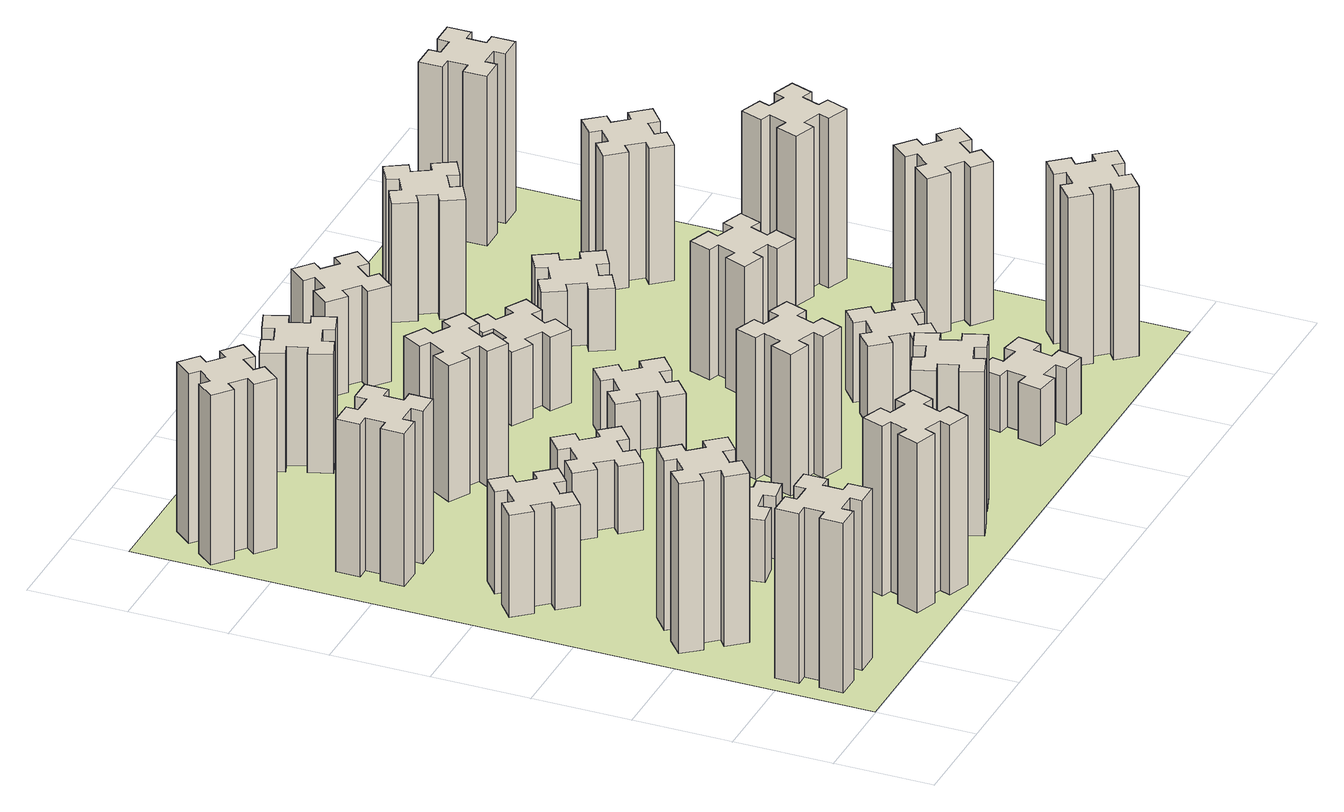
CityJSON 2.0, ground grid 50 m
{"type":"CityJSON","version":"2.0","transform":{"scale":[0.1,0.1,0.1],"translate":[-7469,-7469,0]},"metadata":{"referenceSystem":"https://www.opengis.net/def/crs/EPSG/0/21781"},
"CityObjects":{
"building1":{"type":"Building","attributes":{"class":"1000","function":"1000","usage":"1000","yearOfConstruction":2016,"roofType":"1000","measuredHeight":90,"storeysAboveGround":30,"storeysBelowGround":0},"geometry":[{"type":"Solid","lod":"1","boundaries":[[[[0,1,2,3,4,5,6,7,8,9,10,11,12,13,14,15,16,17,18,19]],[[17,16,20,21]],[[16,15,22,20]],[[15,14,23,22]],[[14,13,24,23]],[[13,12,25,24]],[[12,11,26,25]],[[11,10,27,26]],[[10,9,28,27]],[[9,8,29,28]],[[8,7,30,29]],[[7,6,31,30]],[[6,5,32,31]],[[5,4,33,32]],[[4,3,34,33]],[[3,2,35,34]],[[2,1,36,35]],[[1,0,37,36]],[[0,19,38,37]],[[19,18,39,38]],[[18,17,21,39]],[[24,25,26,27,28,29,30,31,32,33,34,35,36,37,38,39,21,20,22,23]]]]}]},
"building2":{"type":"Building","attributes":{"class":"1000","function":"1000","usage":"1000","yearOfConstruction":2016,"roofType":"1000","measuredHeight":90,"storeysAboveGround":30,"storeysBelowGround":0},"geometry":[{"type":"Solid","lod":"1","boundaries":[[[[40,41,42,43,44,45,46,47,48,49,50,51,52,53,54,55,56,57,58,59]],[[57,56,60,61]],[[56,55,62,60]],[[55,54,63,62]],[[54,53,64,63]],[[53,52,65,64]],[[52,51,66,65]],[[51,50,67,66]],[[50,49,68,67]],[[49,48,69,68]],[[48,47,70,69]],[[47,46,71,70]],[[46,45,72,71]],[[45,44,73,72]],[[44,43,74,73]],[[43,42,75,74]],[[42,41,76,75]],[[41,40,77,76]],[[40,59,78,77]],[[59,58,79,78]],[[58,57,61,79]],[[64,65,66,67,68,69,70,71,72,73,74,75,76,77,78,79,61,60,62,63]]]]}]},
"building3":{"type":"Building","attributes":{"class":"1000","function":"1000","usage":"1000","yearOfConstruction":2016,"roofType":"1000","measuredHeight":54,"storeysAboveGround":30,"storeysBelowGround":0},"geometry":[{"type":"Solid","lod":"1","boundaries":[[[[80,81,82,83,84,85,86,87,88,89,90,91,92,93,94,95,96,97,98,99]],[[97,96,100,101]],[[96,95,102,100]],[[95,94,103,102]],[[94,93,104,103]],[[93,92,105,104]],[[92,91,106,105]],[[91,90,107,106]],[[90,89,108,107]],[[89,88,109,108]],[[88,87,110,109]],[[87,86,111,110]],[[86,85,112,111]],[[85,84,113,112]],[[84,83,114,113]],[[83,82,115,114]],[[82,81,116,115]],[[81,80,117,116]],[[80,99,118,117]],[[99,98,119,118]],[[98,97,101,119]],[[104,105,106,107,108,109,110,111,112,113,114,115,116,117,118,119,101,100,102,103]]]]}]},
"building4":{"type":"Building","attributes":{"class":"1000","function":"1000","usage":"1000","yearOfConstruction":2016,"roofType":"1000","measuredHeight":81,"storeysAboveGround":30,"storeysBelowGround":0},"geometry":[{"type":"Solid","lod":"1","boundaries":[[[[120,121,122,123,124,125,126,127,128,129,130,131,132,133,134,135,136,137,138,139]],[[137,136,140,141]],[[136,135,142,140]],[[135,134,143,142]],[[134,133,144,143]],[[133,132,145,144]],[[132,131,146,145]],[[131,130,147,146]],[[130,129,148,147]],[[129,128,149,148]],[[128,127,150,149]],[[127,126,151,150]],[[126,125,152,151]],[[125,124,153,152]],[[124,123,154,153]],[[123,122,155,154]],[[122,121,156,155]],[[121,120,157,156]],[[120,139,158,157]],[[139,138,159,158]],[[138,137,141,159]],[[144,145,146,147,148,149,150,151,152,153,154,155,156,157,158,159,141,140,142,143]]]]}]},
"building5":{"type":"Building","attributes":{"class":"1000","function":"1000","usage":"1000","yearOfConstruction":2016,"roofType":"1000","measuredHeight":90,"storeysAboveGround":30,"storeysBelowGround":0},"geometry":[{"type":"Solid","lod":"1","boundaries":[[[[160,161,162,163,164,165,166,167,168,169,170,171,172,173,174,175,176,177,178,179]],[[177,176,180,181]],[[176,175,182,180]],[[175,174,183,182]],[[174,173,184,183]],[[173,172,185,184]],[[172,171,186,185]],[[171,170,187,186]],[[170,169,188,187]],[[169,168,189,188]],[[168,167,190,189]],[[167,166,191,190]],[[166,165,192,191]],[[165,164,193,192]],[[164,163,194,193]],[[163,162,195,194]],[[162,161,196,195]],[[161,160,197,196]],[[160,179,198,197]],[[179,178,199,198]],[[178,177,181,199]],[[184,185,186,187,188,189,190,191,192,193,194,195,196,197,198,199,181,180,182,183]]]]}]},
"building6":{"type":"Building","attributes":{"class":"1000","function":"1000","usage":"1000","yearOfConstruction":2016,"roofType":"1000","measuredHeight":90,"storeysAboveGround":30,"storeysBelowGround":0},"geometry":[{"type":"Solid","lod":"1","boundaries":[[[[200,201,202,203,204,205,206,207,208,209,210,211,212,213,214,215,216,217,218,219]],[[217,216,220,221]],[[216,215,222,220]],[[215,214,223,222]],[[214,213,224,223]],[[213,212,225,224]],[[212,211,226,225]],[[211,210,227,226]],[[210,209,228,227]],[[209,208,229,228]],[[208,207,230,229]],[[207,206,231,230]],[[206,205,232,231]],[[205,204,233,232]],[[204,203,234,233]],[[203,202,235,234]],[[202,201,236,235]],[[201,200,237,236]],[[200,219,238,237]],[[219,218,239,238]],[[218,217,221,239]],[[224,225,226,227,228,229,230,231,232,233,234,235,236,237,238,239,221,220,222,223]]]]}]},
"building7":{"type":"Building","attributes":{"class":"1000","function":"1000","usage":"1000","yearOfConstruction":2016,"roofType":"1000","measuredHeight":33,"storeysAboveGround":30,"storeysBelowGround":0},"geometry":[{"type":"Solid","lod":"1","boundaries":[[[[240,241,242,243,244,245,246,247,248,249,250,251,252,253,254,255,256,257,258,259]],[[257,256,260,261]],[[256,255,262,260]],[[255,254,263,262]],[[254,253,264,263]],[[253,252,265,264]],[[252,251,266,265]],[[251,250,267,266]],[[250,249,268,267]],[[249,248,269,268]],[[248,247,270,269]],[[247,246,271,270]],[[246,245,272,271]],[[245,244,273,272]],[[244,243,274,273]],[[243,242,275,274]],[[242,241,276,275]],[[241,240,277,276]],[[240,259,278,277]],[[259,258,279,278]],[[258,257,261,279]],[[264,265,266,267,268,269,270,271,272,273,274,275,276,277,278,279,261,260,262,263]]]]}]},
"building8":{"type":"Building","attributes":{"class":"1000","function":"1000","usage":"1000","yearOfConstruction":2016,"roofType":"1000","measuredHeight":36,"storeysAboveGround":30,"storeysBelowGround":0},"geometry":[{"type":"Solid","lod":"1","boundaries":[[[[280,281,282,283,284,285,286,287,288,289,290,291,292,293,294,295,296,297,298,299]],[[297,296,300,301]],[[296,295,302,300]],[[295,294,303,302]],[[294,293,304,303]],[[293,292,305,304]],[[292,291,306,305]],[[291,290,307,306]],[[290,289,308,307]],[[289,288,309,308]],[[288,287,310,309]],[[287,286,311,310]],[[286,285,312,311]],[[285,284,313,312]],[[284,283,314,313]],[[283,282,315,314]],[[282,281,316,315]],[[281,280,317,316]],[[280,299,318,317]],[[299,298,319,318]],[[298,297,301,319]],[[304,305,306,307,308,309,310,311,312,313,314,315,316,317,318,319,301,300,302,303]]]]}]},
"building9":{"type":"Building","attributes":{"class":"1000","function":"1000","usage":"1000","yearOfConstruction":2016,"roofType":"1000","measuredHeight":87,"storeysAboveGround":30,"storeysBelowGround":0},"geometry":[{"type":"Solid","lod":"1","boundaries":[[[[320,321,322,323,324,325,326,327,328,329,330,331,332,333,334,335,336,337,338,339]],[[337,336,340,341]],[[336,335,342,340]],[[335,334,343,342]],[[334,333,344,343]],[[333,332,345,344]],[[332,331,346,345]],[[331,330,347,346]],[[330,329,348,347]],[[329,328,349,348]],[[328,327,350,349]],[[327,326,351,350]],[[326,325,352,351]],[[325,324,353,352]],[[324,323,354,353]],[[323,322,355,354]],[[322,321,356,355]],[[321,320,357,356]],[[320,339,358,357]],[[339,338,359,358]],[[338,337,341,359]],[[344,345,346,347,348,349,350,351,352,353,354,355,356,357,358,359,341,340,342,343]]]]}]},
"building10":{"type":"Building","attributes":{"class":"1000","function":"1000","usage":"1000","yearOfConstruction":2016,"roofType":"1000","measuredHeight":72,"storeysAboveGround":30,"storeysBelowGround":0},"geometry":[{"type":"Solid","lod":"1","boundaries":[[[[360,361,362,363,364,365,366,367,368,369,370,371,372,373,374,375,376,377,378,379]],[[377,376,380,381]],[[376,375,382,380]],[[375,374,383,382]],[[374,373,384,383]],[[373,372,385,384]],[[372,371,386,385]],[[371,370,387,386]],[[370,369,388,387]],[[369,368,389,388]],[[368,367,390,389]],[[367,366,391,390]],[[366,365,392,391]],[[365,364,393,392]],[[364,363,394,393]],[[363,362,395,394]],[[362,361,396,395]],[[361,360,397,396]],[[360,379,398,397]],[[379,378,399,398]],[[378,377,381,399]],[[384,385,386,387,388,389,390,391,392,393,394,395,396,397,398,399,381,380,382,383]]]]}]},
"building11":{"type":"Building","attributes":{"class":"1000","function":"1000","usage":"1000","yearOfConstruction":2016,"roofType":"1000","measuredHeight":63,"storeysAboveGround":30,"storeysBelowGround":0},"geometry":[{"type":"Solid","lod":"1","boundaries":[[[[400,401,402,403,404,405,406,407,408,409,410,411,412,413,414,415,416,417,418,419]],[[417,416,420,421]],[[416,415,422,420]],[[415,414,423,422]],[[414,413,424,423]],[[413,412,425,424]],[[412,411,426,425]],[[411,410,427,426]],[[410,409,428,427]],[[409,408,429,428]],[[408,407,430,429]],[[407,406,431,430]],[[406,405,432,431]],[[405,404,433,432]],[[404,403,434,433]],[[403,402,435,434]],[[402,401,436,435]],[[401,400,437,436]],[[400,419,438,437]],[[419,418,439,438]],[[418,417,421,439]],[[424,425,426,427,428,429,430,431,432,433,434,435,436,437,438,439,421,420,422,423]]]]}]},
"building12":{"type":"Building","attributes":{"class":"1000","function":"1000","usage":"1000","yearOfConstruction":2016,"roofType":"1000","measuredHeight":75,"storeysAboveGround":30,"storeysBelowGround":0},"geometry":[{"type":"Solid","lod":"1","boundaries":[[[[440,441,442,443,444,445,446,447,448,449,450,451,452,453,454,455,456,457,458,459]],[[457,456,460,461]],[[456,455,462,460]],[[455,454,463,462]],[[454,453,464,463]],[[453,452,465,464]],[[452,451,466,465]],[[451,450,467,466]],[[450,449,468,467]],[[449,448,469,468]],[[448,447,470,469]],[[447,446,471,470]],[[446,445,472,471]],[[445,444,473,472]],[[444,443,474,473]],[[443,442,475,474]],[[442,441,476,475]],[[441,440,477,476]],[[440,459,478,477]],[[459,458,479,478]],[[458,457,461,479]],[[464,465,466,467,468,469,470,471,472,473,474,475,476,477,478,479,461,460,462,463]]]]}]},
"building13":{"type":"Building","attributes":{"class":"1000","function":"1000","usage":"1000","yearOfConstruction":2016,"roofType":"1000","measuredHeight":30,"storeysAboveGround":30,"storeysBelowGround":0},"geometry":[{"type":"Solid","lod":"1","boundaries":[[[[480,481,482,483,484,485,486,487,488,489,490,491,492,493,494,495,496,497,498,499]],[[497,496,500,501]],[[496,495,502,500]],[[495,494,503,502]],[[494,493,504,503]],[[493,492,505,504]],[[492,491,506,505]],[[491,490,507,506]],[[490,489,508,507]],[[489,488,509,508]],[[488,487,510,509]],[[487,486,511,510]],[[486,485,512,511]],[[485,484,513,512]],[[484,483,514,513]],[[483,482,515,514]],[[482,481,516,515]],[[481,480,517,516]],[[480,499,518,517]],[[499,498,519,518]],[[498,497,501,519]],[[504,505,506,507,508,509,510,511,512,513,514,515,516,517,518,519,501,500,502,503]]]]}]},
"building14":{"type":"Building","attributes":{"class":"1000","function":"1000","usage":"1000","yearOfConstruction":2016,"roofType":"1000","measuredHeight":39,"storeysAboveGround":30,"storeysBelowGround":0},"geometry":[{"type":"Solid","lod":"1","boundaries":[[[[520,521,522,523,524,525,526,527,528,529,530,531,532,533,534,535,536,537,538,539]],[[537,536,540,541]],[[536,535,542,540]],[[535,534,543,542]],[[534,533,544,543]],[[533,532,545,544]],[[532,531,546,545]],[[531,530,547,546]],[[530,529,548,547]],[[529,528,549,548]],[[528,527,550,549]],[[527,526,551,550]],[[526,525,552,551]],[[525,524,553,552]],[[524,523,554,553]],[[523,522,555,554]],[[522,521,556,555]],[[521,520,557,556]],[[520,539,558,557]],[[539,538,559,558]],[[538,537,541,559]],[[544,545,546,547,548,549,550,551,552,553,554,555,556,557,558,559,541,540,542,543]]]]}]},
"building15":{"type":"Building","attributes":{"class":"1000","function":"1000","usage":"1000","yearOfConstruction":2016,"roofType":"1000","measuredHeight":30,"storeysAboveGround":30,"storeysBelowGround":0},"geometry":[{"type":"Solid","lod":"1","boundaries":[[[[560,561,562,563,564,565,566,567,568,569,570,571,572,573,574,575,576,577,578,579]],[[577,576,580,581]],[[576,575,582,580]],[[575,574,583,582]],[[574,573,584,583]],[[573,572,585,584]],[[572,571,586,585]],[[571,570,587,586]],[[570,569,588,587]],[[569,568,589,588]],[[568,567,590,589]],[[567,566,591,590]],[[566,565,592,591]],[[565,564,593,592]],[[564,563,594,593]],[[563,562,595,594]],[[562,561,596,595]],[[561,560,597,596]],[[560,579,598,597]],[[579,578,599,598]],[[578,577,581,599]],[[584,585,586,587,588,589,590,591,592,593,594,595,596,597,598,599,581,580,582,583]]]]}]},
"building16":{"type":"Building","attributes":{"class":"1000","function":"1000","usage":"1000","yearOfConstruction":2016,"roofType":"1000","measuredHeight":51,"storeysAboveGround":30,"storeysBelowGround":0},"geometry":[{"type":"Solid","lod":"1","boundaries":[[[[600,601,602,603,604,605,606,607,608,609,610,611,612,613,614,615,616,617,618,619]],[[617,616,620,621]],[[616,615,622,620]],[[615,614,623,622]],[[614,613,624,623]],[[613,612,625,624]],[[612,611,626,625]],[[611,610,627,626]],[[610,609,628,627]],[[609,608,629,628]],[[608,607,630,629]],[[607,606,631,630]],[[606,605,632,631]],[[605,604,633,632]],[[604,603,634,633]],[[603,602,635,634]],[[602,601,636,635]],[[601,600,637,636]],[[600,619,638,637]],[[619,618,639,638]],[[618,617,621,639]],[[624,625,626,627,628,629,630,631,632,633,634,635,636,637,638,639,621,620,622,623]]]]}]},
"building17":{"type":"Building","attributes":{"class":"1000","function":"1000","usage":"1000","yearOfConstruction":2016,"roofType":"1000","measuredHeight":42,"storeysAboveGround":30,"storeysBelowGround":0},"geometry":[{"type":"Solid","lod":"1","boundaries":[[[[640,641,642,643,644,645,646,647,648,649,650,651,652,653,654,655,656,657,658,659]],[[657,656,660,661]],[[656,655,662,660]],[[655,654,663,662]],[[654,653,664,663]],[[653,652,665,664]],[[652,651,666,665]],[[651,650,667,666]],[[650,649,668,667]],[[649,648,669,668]],[[648,647,670,669]],[[647,646,671,670]],[[646,645,672,671]],[[645,644,673,672]],[[644,643,674,673]],[[643,642,675,674]],[[642,641,676,675]],[[641,640,677,676]],[[640,659,678,677]],[[659,658,679,678]],[[658,657,661,679]],[[664,665,666,667,668,669,670,671,672,673,674,675,676,677,678,679,661,660,662,663]]]]}]},
"building18":{"type":"Building","attributes":{"class":"1000","function":"1000","usage":"1000","yearOfConstruction":2016,"roofType":"1000","measuredHeight":69,"storeysAboveGround":30,"storeysBelowGround":0},"geometry":[{"type":"Solid","lod":"1","boundaries":[[[[680,681,682,683,684,685,686,687,688,689,690,691,692,693,694,695,696,697,698,699]],[[697,696,700,701]],[[696,695,702,700]],[[695,694,703,702]],[[694,693,704,703]],[[693,692,705,704]],[[692,691,706,705]],[[691,690,707,706]],[[690,689,708,707]],[[689,688,709,708]],[[688,687,710,709]],[[687,686,711,710]],[[686,685,712,711]],[[685,684,713,712]],[[684,683,714,713]],[[683,682,715,714]],[[682,681,716,715]],[[681,680,717,716]],[[680,699,718,717]],[[699,698,719,718]],[[698,697,701,719]],[[704,705,706,707,708,709,710,711,712,713,714,715,716,717,718,719,701,700,702,703]]]]}]},
"building19":{"type":"Building","attributes":{"class":"1000","function":"1000","usage":"1000","yearOfConstruction":2016,"roofType":"1000","measuredHeight":33,"storeysAboveGround":30,"storeysBelowGround":0},"geometry":[{"type":"Solid","lod":"1","boundaries":[[[[720,721,722,723,724,725,726,727,728,729,730,731,732,733,734,735,736,737,738,739]],[[737,736,740,741]],[[736,735,742,740]],[[735,734,743,742]],[[734,733,744,743]],[[733,732,745,744]],[[732,731,746,745]],[[731,730,747,746]],[[730,729,748,747]],[[729,728,749,748]],[[728,727,750,749]],[[727,726,751,750]],[[726,725,752,751]],[[725,724,753,752]],[[724,723,754,753]],[[723,722,755,754]],[[722,721,756,755]],[[721,720,757,756]],[[720,739,758,757]],[[739,738,759,758]],[[738,737,741,759]],[[744,745,746,747,748,749,750,751,752,753,754,755,756,757,758,759,741,740,742,743]]]]}]},
"building20":{"type":"Building","attributes":{"class":"1000","function":"1000","usage":"1000","yearOfConstruction":2016,"roofType":"1000","measuredHeight":90,"storeysAboveGround":30,"storeysBelowGround":0},"geometry":[{"type":"Solid","lod":"1","boundaries":[[[[760,761,762,763,764,765,766,767,768,769,770,771,772,773,774,775,776,777,778,779]],[[777,776,780,781]],[[776,775,782,780]],[[775,774,783,782]],[[774,773,784,783]],[[773,772,785,784]],[[772,771,786,785]],[[771,770,787,786]],[[770,769,788,787]],[[769,768,789,788]],[[768,767,790,789]],[[767,766,791,790]],[[766,765,792,791]],[[765,764,793,792]],[[764,763,794,793]],[[763,762,795,794]],[[762,761,796,795]],[[761,760,797,796]],[[760,779,798,797]],[[779,778,799,798]],[[778,777,781,799]],[[784,785,786,787,788,789,790,791,792,793,794,795,796,797,798,799,781,780,782,783]]]]}]},
"building21":{"type":"Building","attributes":{"class":"1000","function":"1000","usage":"1000","yearOfConstruction":2016,"roofType":"1000","measuredHeight":63,"storeysAboveGround":30,"storeysBelowGround":0},"geometry":[{"type":"Solid","lod":"1","boundaries":[[[[800,801,802,803,804,805,806,807,808,809,810,811,812,813,814,815,816,817,818,819]],[[817,816,820,821]],[[816,815,822,820]],[[815,814,823,822]],[[814,813,824,823]],[[813,812,825,824]],[[812,811,826,825]],[[811,810,827,826]],[[810,809,828,827]],[[809,808,829,828]],[[808,807,830,829]],[[807,806,831,830]],[[806,805,832,831]],[[805,804,833,832]],[[804,803,834,833]],[[803,802,835,834]],[[802,801,836,835]],[[801,800,837,836]],[[800,819,838,837]],[[819,818,839,838]],[[818,817,821,839]],[[824,825,826,827,828,829,830,831,832,833,834,835,836,837,838,839,821,820,822,823]]]]}]},
"building22":{"type":"Building","attributes":{"class":"1000","function":"1000","usage":"1000","yearOfConstruction":2016,"roofType":"1000","measuredHeight":84,"storeysAboveGround":30,"storeysBelowGround":0},"geometry":[{"type":"Solid","lod":"1","boundaries":[[[[840,841,842,843,844,845,846,847,848,849,850,851,852,853,854,855,856,857,858,859]],[[857,856,860,861]],[[856,855,862,860]],[[855,854,863,862]],[[854,853,864,863]],[[853,852,865,864]],[[852,851,866,865]],[[851,850,867,866]],[[850,849,868,867]],[[849,848,869,868]],[[848,847,870,869]],[[847,846,871,870]],[[846,845,872,871]],[[845,844,873,872]],[[844,843,874,873]],[[843,842,875,874]],[[842,841,876,875]],[[841,840,877,876]],[[840,859,878,877]],[[859,858,879,878]],[[858,857,861,879]],[[864,865,866,867,868,869,870,871,872,873,874,875,876,877,878,879,861,860,862,863]]]]}]},
"building23":{"type":"Building","attributes":{"class":"1000","function":"1000","usage":"1000","yearOfConstruction":2016,"roofType":"1000","measuredHeight":90,"storeysAboveGround":30,"storeysBelowGround":0},"geometry":[{"type":"Solid","lod":"1","boundaries":[[[[880,881,882,883,884,885,886,887,888,889,890,891,892,893,894,895,896,897,898,899]],[[897,896,900,901]],[[896,895,902,900]],[[895,894,903,902]],[[894,893,904,903]],[[893,892,905,904]],[[892,891,906,905]],[[891,890,907,906]],[[890,889,908,907]],[[889,888,909,908]],[[888,887,910,909]],[[887,886,911,910]],[[886,885,912,911]],[[885,884,913,912]],[[884,883,914,913]],[[883,882,915,914]],[[882,881,916,915]],[[881,880,917,916]],[[880,899,918,917]],[[899,898,919,918]],[[898,897,901,919]],[[904,905,906,907,908,909,910,911,912,913,914,915,916,917,918,919,901,900,902,903]]]]}]},
"building24":{"type":"Building","attributes":{"class":"1000","function":"1000","usage":"1000","yearOfConstruction":2016,"roofType":"1000","measuredHeight":72,"storeysAboveGround":30,"storeysBelowGround":0},"geometry":[{"type":"Solid","lod":"1","boundaries":[[[[920,921,922,923,924,925,926,927,928,929,930,931,932,933,934,935,936,937,938,939]],[[937,936,940,941]],[[936,935,942,940]],[[935,934,943,942]],[[934,933,944,943]],[[933,932,945,944]],[[932,931,946,945]],[[931,930,947,946]],[[930,929,948,947]],[[929,928,949,948]],[[928,927,950,949]],[[927,926,951,950]],[[926,925,952,951]],[[925,924,953,952]],[[924,923,954,953]],[[923,922,955,954]],[[922,921,956,955]],[[921,920,957,956]],[[920,939,958,957]],[[939,938,959,958]],[[938,937,941,959]],[[944,945,946,947,948,949,950,951,952,953,954,955,956,957,958,959,941,940,942,943]]]]}]},
"building25":{"type":"Building","attributes":{"class":"1000","function":"1000","usage":"1000","yearOfConstruction":2016,"roofType":"1000","measuredHeight":90,"storeysAboveGround":30,"storeysBelowGround":0},"geometry":[{"type":"Solid","lod":"1","boundaries":[[[[960,961,962,963,964,965,966,967,968,969,970,971,972,973,974,975,976,977,978,979]],[[977,976,980,981]],[[976,975,982,980]],[[975,974,983,982]],[[974,973,984,983]],[[973,972,985,984]],[[972,971,986,985]],[[971,970,987,986]],[[970,969,988,987]],[[969,968,989,988]],[[968,967,990,989]],[[967,966,991,990]],[[966,965,992,991]],[[965,964,993,992]],[[964,963,994,993]],[[963,962,995,994]],[[962,961,996,995]],[[961,960,997,996]],[[960,979,998,997]],[[979,978,999,998]],[[978,977,981,999]],[[984,985,986,987,988,989,990,991,992,993,994,995,996,997,998,999,981,980,982,983]]]]}]},
"landuse1":{"type":"LandUse","attributes":{"name":"plot1","function":"1010"},"geometry":[{"type":"MultiSurface","lod":"1","boundaries":[[[1000,1001,1002,1003]]]}]}
},
"vertices":[
[165,425,0],[165,325,0],[105,325,0],[105,205,0],[225,205,0],[225,265,0],[325,265,0],[325,205,0],[445,205,0],[445,325,0],[385,325,0],[385,425,0],[445,425,0],[445,545,0],[325,545,0],[325,485,0],[225,485,0],[225,545,0],[105,545,0],[105,425,0],[225,485,900],[225,545,900],[325,485,900],[325,545,900],[445,545,900],[445,425,900],[385,425,900],[385,325,900],[445,325,900],[445,205,900],[325,205,900],[325,265,900],[225,265,900],[225,205,900],[105,205,900],[105,325,900],[165,325,900],[165,425,900],[105,425,900],[105,545,900],
[492,1048,0],[427,1124,0],[473,1163,0],[396,1255,0],[304,1178,0],[343,1132,0],[266,1067,0],[228,1113,0],[136,1036,0],[213,944,0],[259,983,0],[323,906,0],[277,868,0],[354,776,0],[446,853,0],[408,899,0],[484,963,0],[523,917,0],[615,994,0],[538,1086,0],[484,963,900],[523,917,900],[408,899,900],[446,853,900],[354,776,900],[277,868,900],[323,906,900],[259,983,900],[213,944,900],[136,1036,900],[228,1113,900],[266,1067,900],[343,1132,900],[304,1178,900],[396,1255,900],[473,1163,900],[427,1124,900],[492,1048,900],[538,1086,900],[615,994,900],
[492,1888,0],[427,1964,0],[473,2003,0],[396,2095,0],[304,2018,0],[343,1972,0],[266,1907,0],[228,1953,0],[136,1876,0],[213,1784,0],[259,1823,0],[323,1746,0],[277,1708,0],[354,1616,0],[446,1693,0],[408,1739,0],[484,1803,0],[523,1757,0],[615,1834,0],[538,1926,0],[484,1803,540],[523,1757,540],[408,1739,540],[446,1693,540],[354,1616,540],[277,1708,540],[323,1746,540],[259,1823,540],[213,1784,540],[136,1876,540],[228,1953,540],[266,1907,540],[343,1972,540],[304,2018,540],[396,2095,540],[473,2003,540],[427,1964,540],[492,1888,540],[538,1926,540],[615,1834,540],
[485,2545,0],[485,2645,0],[545,2645,0],[545,2765,0],[425,2765,0],[425,2705,0],[325,2705,0],[325,2765,0],[205,2765,0],[205,2645,0],[265,2645,0],[265,2545,0],[205,2545,0],[205,2425,0],[325,2425,0],[325,2485,0],[425,2485,0],[425,2425,0],[545,2425,0],[545,2545,0],[425,2485,810],[425,2425,810],[325,2485,810],[325,2425,810],[205,2425,810],[205,2545,810],[265,2545,810],[265,2645,810],[205,2645,810],[205,2765,810],[325,2765,810],[325,2705,810],[425,2705,810],[425,2765,810],[545,2765,810],[545,2645,810],[485,2645,810],[485,2545,810],[545,2545,810],[545,2425,810],
[1029,360,0],[995,266,0],[939,287,0],[897,174,0],[1010,133,0],[1031,189,0],[1125,155,0],[1104,99,0],[1217,57,0],[1258,170,0],[1202,191,0],[1236,285,0],[1292,264,0],[1333,377,0],[1220,418,0],[1200,362,0],[1106,396,0],[1127,452,0],[1014,493,0],[973,380,0],[1106,396,900],[1127,452,900],[1200,362,900],[1220,418,900],[1333,377,900],[1292,264,900],[1236,285,900],[1202,191,900],[1258,170,900],[1217,57,900],[1104,99,900],[1125,155,900],[1031,189,900],[1010,133,900],[897,174,900],[939,287,900],[995,266,900],[1029,360,900],[973,380,900],[1014,493,900],
[384,3387,0],[308,3452,0],[346,3498,0],[254,3575,0],[177,3483,0],[223,3444,0],[159,3368,0],[113,3406,0],[36,3314,0],[128,3237,0],[166,3283,0],[243,3219,0],[204,3173,0],[296,3096,0],[373,3188,0],[327,3226,0],[392,3303,0],[438,3264,0],[515,3356,0],[423,3433,0],[392,3303,900],[438,3264,900],[327,3226,900],[373,3188,900],[296,3096,900],[204,3173,900],[243,3219,900],[166,3283,900],[128,3237,900],[36,3314,900],[113,3406,900],[159,3368,900],[223,3444,900],[177,3483,900],[254,3575,900],[346,3498,900],[308,3452,900],[384,3387,900],[423,3433,900],[515,3356,900],
[1045,1232,0],[947,1215,0],[937,1274,0],[818,1253,0],[839,1135,0],[898,1145,0],[916,1047,0],[857,1037,0],[877,918,0],[996,939,0],[985,998,0],[1084,1016,0],[1094,957,0],[1212,977,0],[1191,1096,0],[1132,1085,0],[1115,1184,0],[1174,1194,0],[1153,1312,0],[1035,1291,0],[1115,1184,330],[1174,1194,330],[1132,1085,330],[1191,1096,330],[1212,977,330],[1094,957,330],[1084,1016,330],[985,998,330],[996,939,330],[877,918,330],[857,1037,330],[916,1047,330],[898,1145,330],[839,1135,330],[818,1253,330],[937,1274,330],[947,1215,330],[1045,1232,330],[1035,1291,330],[1153,1312,330],
[1083,1972,0],[1006,1907,0],[968,1953,0],[876,1876,0],[953,1784,0],[999,1823,0],[1063,1746,0],[1017,1708,0],[1094,1616,0],[1186,1693,0],[1148,1739,0],[1224,1803,0],[1263,1757,0],[1355,1834,0],[1278,1926,0],[1232,1888,0],[1167,1964,0],[1213,2003,0],[1136,2095,0],[1044,2018,0],[1167,1964,360],[1213,2003,360],[1232,1888,360],[1278,1926,360],[1355,1834,360],[1263,1757,360],[1224,1803,360],[1148,1739,360],[1186,1693,360],[1094,1616,360],[1017,1708,360],[1063,1746,360],[999,1823,360],[953,1784,360],[876,1876,360],[968,1953,360],[1006,1907,360],[1083,1972,360],[1044,2018,360],[1136,2095,360],
[1635,385,0],[1669,291,0],[1613,270,0],[1654,157,0],[1767,199,0],[1746,255,0],[1840,289,0],[1860,233,0],[1973,274,0],[1932,387,0],[1876,366,0],[1842,460,0],[1898,480,0],[1857,593,0],[1744,552,0],[1765,496,0],[1671,462,0],[1650,518,0],[1537,477,0],[1579,364,0],[1671,462,870],[1650,518,870],[1765,496,870],[1744,552,870],[1857,593,870],[1898,480,870],[1842,460,870],[1876,366,870],[1932,387,870],[1973,274,870],[1860,233,870],[1840,289,870],[1746,255,870],[1767,199,870],[1654,157,870],[1613,270,870],[1669,291,870],[1635,385,870],[1579,364,870],[1537,477,870],
[1314,2666,0],[1227,2716,0],[1257,2768,0],[1153,2828,0],[1093,2724,0],[1145,2694,0],[1095,2607,0],[1043,2637,0],[983,2533,0],[1087,2473,0],[1117,2525,0],[1204,2475,0],[1174,2423,0],[1278,2363,0],[1338,2467,0],[1286,2497,0],[1336,2584,0],[1388,2554,0],[1448,2658,0],[1344,2718,0],[1336,2584,720],[1388,2554,720],[1286,2497,720],[1338,2467,720],[1278,2363,720],[1174,2423,720],[1204,2475,720],[1117,2525,720],[1087,2473,720],[983,2533,720],[1043,2637,720],[1095,2607,720],[1145,2694,720],[1093,2724,720],[1153,2828,720],[1257,2768,720],[1227,2716,720],[1314,2666,720],[1344,2718,720],[1448,2658,720],
[995,3345,0],[1029,3251,0],[973,3230,0],[1014,3117,0],[1127,3159,0],[1106,3215,0],[1200,3249,0],[1220,3193,0],[1333,3234,0],[1292,3347,0],[1236,3326,0],[1202,3420,0],[1258,3440,0],[1217,3553,0],[1104,3512,0],[1125,3456,0],[1031,3422,0],[1010,3478,0],[897,3437,0],[939,3324,0],[1031,3422,630],[1010,3478,630],[1125,3456,630],[1104,3512,630],[1217,3553,630],[1258,3440,630],[1202,3420,630],[1236,3326,630],[1292,3347,630],[1333,3234,630],[1220,3193,630],[1200,3249,630],[1106,3215,630],[1127,3159,630],[1014,3117,630],[973,3230,630],[1029,3251,630],[995,3345,630],[939,3324,630],[897,3437,630],
[1769,1300,0],[1735,1206,0],[1679,1227,0],[1637,1114,0],[1750,1073,0],[1771,1129,0],[1865,1095,0],[1844,1039,0],[1957,997,0],[1998,1110,0],[1942,1131,0],[1976,1225,0],[2032,1204,0],[2073,1317,0],[1960,1358,0],[1940,1302,0],[1846,1336,0],[1867,1392,0],[1754,1433,0],[1713,1320,0],[1846,1336,750],[1867,1392,750],[1940,1302,750],[1960,1358,750],[2073,1317,750],[2032,1204,750],[1976,1225,750],[1942,1131,750],[1998,1110,750],[1957,997,750],[1844,1039,750],[1865,1095,750],[1771,1129,750],[1750,1073,750],[1637,1114,750],[1679,1227,750],[1735,1206,750],[1769,1300,750],[1713,1320,750],[1754,1433,750],
[1972,1988,0],[1907,2064,0],[1953,2103,0],[1876,2195,0],[1784,2118,0],[1823,2072,0],[1746,2007,0],[1708,2053,0],[1616,1976,0],[1693,1884,0],[1739,1923,0],[1803,1846,0],[1757,1808,0],[1834,1716,0],[1926,1793,0],[1888,1839,0],[1964,1903,0],[2003,1857,0],[2095,1934,0],[2018,2026,0],[1964,1903,300],[2003,1857,300],[1888,1839,300],[1926,1793,300],[1834,1716,300],[1757,1808,300],[1803,1846,300],[1739,1923,300],[1693,1884,300],[1616,1976,300],[1708,2053,300],[1746,2007,300],[1823,2072,300],[1784,2118,300],[1876,2195,300],[1953,2103,300],[1907,2064,300],[1972,1988,300],[2018,2026,300],[2095,1934,300],
[2026,2497,0],[2076,2584,0],[2128,2554,0],[2188,2658,0],[2084,2718,0],[2054,2666,0],[1967,2716,0],[1997,2768,0],[1893,2828,0],[1833,2724,0],[1885,2694,0],[1835,2607,0],[1783,2637,0],[1723,2533,0],[1827,2473,0],[1857,2525,0],[1944,2475,0],[1914,2423,0],[2018,2363,0],[2078,2467,0],[1944,2475,390],[1914,2423,390],[1857,2525,390],[1827,2473,390],[1723,2533,390],[1783,2637,390],[1835,2607,390],[1885,2694,390],[1833,2724,390],[1893,2828,390],[1997,2768,390],[1967,2716,390],[2054,2666,390],[2084,2718,390],[2188,2658,390],[2128,2554,390],[2076,2584,390],[2026,2497,390],[2078,2467,390],[2018,2363,390],
[2596,444,0],[2578,345,0],[2519,356,0],[2498,237,0],[2617,217,0],[2627,276,0],[2725,258,0],[2715,199,0],[2833,178,0],[2854,297,0],[2795,307,0],[2812,405,0],[2871,395,0],[2892,513,0],[2774,534,0],[2764,475,0],[2665,492,0],[2676,551,0],[2557,572,0],[2537,454,0],[2665,492,300],[2676,551,300],[2764,475,300],[2774,534,300],[2892,513,300],[2871,395,300],[2812,405,300],[2795,307,300],[2854,297,300],[2833,178,300],[2715,199,300],[2725,258,300],[2627,276,300],[2617,217,300],[2498,237,300],[2519,356,300],[2578,345,300],[2596,444,300],[2537,454,300],[2557,572,300],
[1746,3383,0],[1823,3319,0],[1784,3273,0],[1876,3196,0],[1953,3288,0],[1907,3326,0],[1972,3403,0],[2018,3364,0],[2095,3456,0],[2003,3533,0],[1964,3487,0],[1888,3552,0],[1926,3598,0],[1834,3675,0],[1757,3583,0],[1803,3544,0],[1739,3468,0],[1693,3506,0],[1616,3414,0],[1708,3337,0],[1739,3468,510],[1693,3506,510],[1803,3544,510],[1757,3583,510],[1834,3675,510],[1926,3598,510],[1888,3552,510],[1964,3487,510],[2003,3533,510],[2095,3456,510],[2018,3364,510],[1972,3403,510],[1907,3326,510],[1953,3288,510],[1876,3196,510],[1784,3273,510],[1823,3319,510],[1746,3383,510],[1708,3337,510],[1616,3414,510],
[2563,1132,0],[2486,1067,0],[2448,1113,0],[2356,1036,0],[2433,944,0],[2479,983,0],[2543,906,0],[2497,868,0],[2574,776,0],[2666,853,0],[2628,899,0],[2704,963,0],[2743,917,0],[2835,994,0],[2758,1086,0],[2712,1048,0],[2647,1124,0],[2693,1163,0],[2616,1255,0],[2524,1178,0],[2647,1124,420],[2693,1163,420],[2712,1048,420],[2758,1086,420],[2835,994,420],[2743,917,420],[2704,963,420],[2628,899,420],[2666,853,420],[2574,776,420],[2497,868,420],[2543,906,420],[2479,983,420],[2433,944,420],[2356,1036,420],[2448,1113,420],[2486,1067,420],[2563,1132,420],[2524,1178,420],[2616,1255,420],
[2682,1671,0],[2716,1765,0],[2772,1744,0],[2813,1857,0],[2700,1898,0],[2680,1842,0],[2586,1876,0],[2607,1932,0],[2494,1973,0],[2453,1860,0],[2509,1840,0],[2475,1746,0],[2419,1767,0],[2377,1654,0],[2490,1613,0],[2511,1669,0],[2605,1635,0],[2584,1579,0],[2697,1537,0],[2738,1650,0],[2605,1635,690],[2584,1579,690],[2511,1669,690],[2490,1613,690],[2377,1654,690],[2419,1767,690],[2475,1746,690],[2509,1840,690],[2453,1860,690],[2494,1973,690],[2607,1932,690],[2586,1876,690],[2680,1842,690],[2700,1898,690],[2813,1857,690],[2772,1744,690],[2716,1765,690],[2682,1671,690],[2738,1650,690],[2697,1537,690],
[2475,2584,0],[2525,2497,0],[2473,2467,0],[2533,2363,0],[2637,2423,0],[2607,2475,0],[2694,2525,0],[2724,2473,0],[2828,2533,0],[2768,2637,0],[2716,2607,0],[2666,2694,0],[2718,2724,0],[2658,2828,0],[2554,2768,0],[2584,2716,0],[2497,2666,0],[2467,2718,0],[2363,2658,0],[2423,2554,0],[2497,2666,330],[2467,2718,330],[2584,2716,330],[2554,2768,330],[2658,2828,330],[2718,2724,330],[2666,2694,330],[2716,2607,330],[2768,2637,330],[2828,2533,330],[2724,2473,330],[2694,2525,330],[2607,2475,330],[2637,2423,330],[2533,2363,330],[2473,2467,330],[2525,2497,330],[2475,2584,330],[2423,2554,330],[2363,2658,330],
[3468,259,0],[3544,323,0],[3583,277,0],[3675,354,0],[3598,446,0],[3552,408,0],[3487,484,0],[3533,523,0],[3456,615,0],[3364,538,0],[3403,492,0],[3326,427,0],[3288,473,0],[3196,396,0],[3273,304,0],[3319,343,0],[3383,266,0],[3337,228,0],[3414,136,0],[3506,213,0],[3383,266,900],[3337,228,900],[3319,343,900],[3273,304,900],[3196,396,900],[3288,473,900],[3326,427,900],[3403,492,900],[3364,538,900],[3456,615,900],[3533,523,900],[3487,484,900],[3552,408,900],[3598,446,900],[3675,354,900],[3583,277,900],[3544,323,900],[3468,259,900],[3506,213,900],[3414,136,900],
[2716,3347,0],[2666,3434,0],[2718,3464,0],[2658,3568,0],[2554,3508,0],[2584,3456,0],[2497,3406,0],[2467,3458,0],[2363,3398,0],[2423,3294,0],[2475,3324,0],[2525,3237,0],[2473,3207,0],[2533,3103,0],[2637,3163,0],[2607,3215,0],[2694,3265,0],[2724,3213,0],[2828,3273,0],[2768,3377,0],[2694,3265,630],[2724,3213,630],[2607,3215,630],[2637,3163,630],[2533,3103,630],[2473,3207,630],[2525,3237,630],[2475,3324,630],[2423,3294,630],[2363,3398,630],[2467,3458,630],[2497,3406,630],[2584,3456,630],[2554,3508,630],[2658,3568,630],[2718,3464,630],[2666,3434,630],[2716,3347,630],[2768,3377,630],[2828,3273,630],
[3487,1006,0],[3552,1083,0],[3598,1044,0],[3675,1136,0],[3583,1213,0],[3544,1167,0],[3468,1232,0],[3506,1278,0],[3414,1355,0],[3337,1263,0],[3383,1224,0],[3319,1148,0],[3273,1186,0],[3196,1094,0],[3288,1017,0],[3326,1063,0],[3403,999,0],[3364,953,0],[3456,876,0],[3533,968,0],[3403,999,840],[3364,953,840],[3326,1063,840],[3288,1017,840],[3196,1094,840],[3273,1186,840],[3319,1148,840],[3383,1224,840],[3337,1263,840],[3414,1355,840],[3506,1278,840],[3468,1232,840],[3544,1167,840],[3583,1213,840],[3675,1136,840],[3598,1044,840],[3552,1083,840],[3487,1006,840],[3533,968,840],[3456,876,840],
[3520,1942,0],[3426,1976,0],[3447,2032,0],[3334,2073,0],[3293,1960,0],[3349,1940,0],[3315,1846,0],[3259,1867,0],[3217,1754,0],[3330,1713,0],[3351,1769,0],[3445,1735,0],[3424,1679,0],[3537,1637,0],[3578,1750,0],[3522,1771,0],[3556,1865,0],[3612,1844,0],[3653,1957,0],[3540,1998,0],[3556,1865,900],[3612,1844,900],[3522,1771,900],[3578,1750,900],[3537,1637,900],[3424,1679,900],[3445,1735,900],[3351,1769,900],[3330,1713,900],[3217,1754,900],[3259,1867,900],[3315,1846,900],[3349,1940,900],[3293,1960,900],[3334,2073,900],[3447,2032,900],[3426,1976,900],[3520,1942,900],[3540,1998,900],[3653,1957,900],
[3119,2563,0],[3183,2486,0],[3137,2448,0],[3214,2356,0],[3306,2433,0],[3268,2479,0],[3344,2543,0],[3383,2497,0],[3475,2574,0],[3398,2666,0],[3352,2628,0],[3287,2704,0],[3333,2743,0],[3256,2835,0],[3164,2758,0],[3203,2712,0],[3126,2647,0],[3088,2693,0],[2996,2616,0],[3073,2524,0],[3126,2647,720],[3088,2693,720],[3203,2712,720],[3164,2758,720],[3256,2835,720],[3333,2743,720],[3287,2704,720],[3352,2628,720],[3398,2666,720],[3475,2574,720],[3383,2497,720],[3344,2543,720],[3268,2479,720],[3306,2433,720],[3214,2356,720],[3137,2448,720],[3183,2486,720],[3119,2563,720],[3073,2524,720],[2996,2616,720],
[3285,3325,0],[3385,3325,0],[3385,3265,0],[3505,3265,0],[3505,3385,0],[3445,3385,0],[3445,3485,0],[3505,3485,0],[3505,3605,0],[3385,3605,0],[3385,3545,0],[3285,3545,0],[3285,3605,0],[3165,3605,0],[3165,3485,0],[3225,3485,0],[3225,3385,0],[3165,3385,0],[3165,3265,0],[3285,3265,0],[3225,3385,900],[3165,3385,900],[3225,3485,900],[3165,3485,900],[3165,3605,900],[3285,3605,900],[3285,3545,900],[3385,3545,900],[3385,3605,900],[3505,3605,900],[3505,3485,900],[3445,3485,900],[3445,3385,900],[3505,3385,900],[3505,3265,900],[3385,3265,900],[3385,3325,900],[3285,3325,900],[3285,3265,900],[3165,3265,900],
[5,3705,0],[3705,3705,0],[3705,5,0],[5,5,0]
]}
